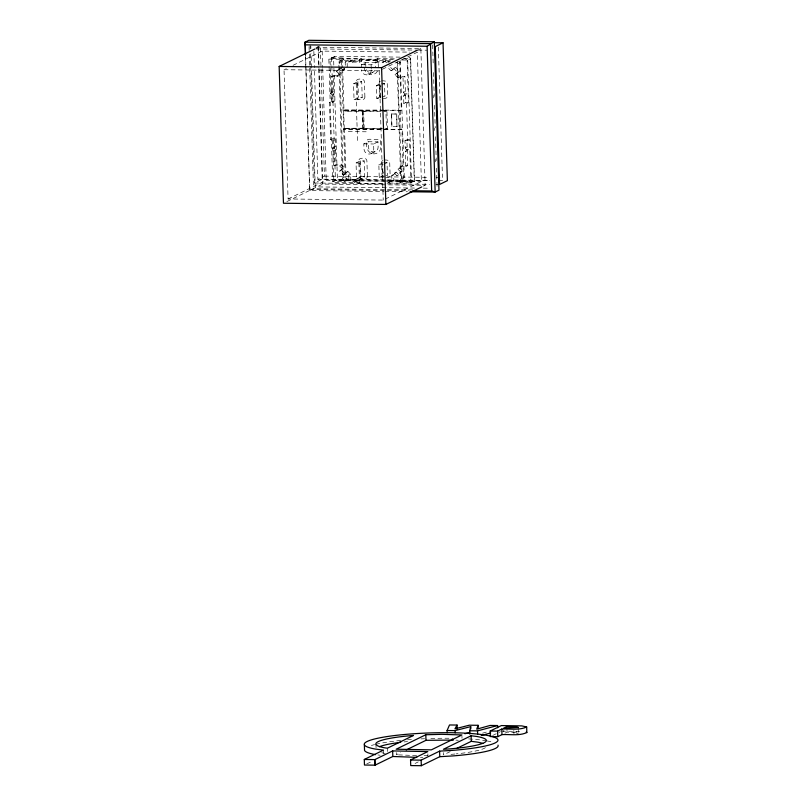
<?xml version="1.0" encoding="UTF-8"?>
<svg xmlns="http://www.w3.org/2000/svg" width="806" height="806" viewBox="0 0 806 806"><rect width="100%" height="100%" fill="white"/><g stroke="black" fill="none" stroke-linecap="round" stroke-linejoin="round"><path stroke-width="0.6" stroke-dasharray="4.03 3.02" d="M305.907 66.233L309.695 190.599L383.706 191.455M329.09 66.636L332.697 181.592L344.343 181.723L342.439 177.995L338.822 62.959L339.245 61.115L343.235 57.941L331.578 57.8L328.848 59.13L329.05 65.387M341.673 65.377L341.553 61.629L343.245 58.435M397.429 61.79L401.579 178.68L399.907 182.368L411.554 182.509L414.284 181.179L410.435 58.717L403.453 58.637M400.159 60.46L404.31 177.35L402.627 180.544L399.897 181.874M343.638 175.073L346.086 172.474L348.746 175.174L348.927 180.746L350.832 179.809L350.66 174.247L348.001 171.547L343.638 175.073L339.709 171.094L344.071 167.567L341.412 164.867L339.497 165.794L334.117 165.734L333.654 150.893L332.344 149.019L334.248 148.082L335.447 146.249L335.215 138.823L333.301 139.76L330.611 139.73L329.453 102.614L332.132 102.654L331.901 95.229L330.591 93.355L331.79 91.521L333.694 90.584L333.231 75.744L338.611 75.804L341.109 73.165L338.49 70.515L336.576 71.442L339.195 74.102L341.109 73.165M330.591 93.355L332.505 92.428L333.694 90.584M332.344 149.019L333.533 147.176L335.447 146.249M405.267 58.959A1.874 1.773 64 0 1 407.111 60.833L408.43 102.584L406.516 103.521L403.826 103.48L403.594 96.065L404.793 94.221L406.698 93.284L405.388 91.421L404.924 76.58L399.544 76.51L397.63 77.447L394.97 74.746L399.333 71.22L395.414 67.241L391.041 70.767L388.381 68.067L390.295 67.13L392.955 69.83L395.414 67.241M403.594 96.065L405.509 95.128L406.698 93.284M397.932 169.149L399.847 168.212L402.466 170.862L400.552 171.799L397.932 169.149L400.431 166.51L405.811 166.57L405.347 151.719L406.536 149.886L408.451 148.949L407.141 147.085L406.909 139.66L409.589 139.69L410.697 182.358L409.176 183.274L386.769 183.012M405.347 151.719L407.252 150.793L408.451 148.949M334.44 56.611L330.893 58.344L330.047 59.936L331.357 101.687L329.453 102.614M336.576 71.442L340.253 67.553L342.872 70.203L344.787 69.276L347.275 66.636L347.104 61.065L350.691 61.105L352.444 59.825L354.277 61.145L361.441 61.236L361.35 58.445L330.893 58.344M338.49 70.515L342.167 66.616L344.787 69.276M331.79 91.521L331.316 76.671L336.696 76.741L339.195 74.102M342.872 70.203L344.535 68.45M394.97 74.746L399.333 71.22M339.709 171.094L344.071 167.567M396.169 172.101L393.671 174.741L393.852 180.312L391.938 181.239L391.766 175.678L394.255 173.038L396.169 172.101L398.789 174.761L402.466 170.862M399.847 168.212L402.345 165.573L407.725 165.633L407.252 150.793M394.255 173.038L396.874 175.688L400.552 171.799M358.005 179.889L356.252 181.259L354.418 179.849L352.504 180.786L354.348 182.196L358.005 179.889L359.798 179.919L359.889 182.7L357.975 183.627L357.884 180.846L359.798 179.919M392.059 180.292L390.305 181.662L388.472 180.252L386.558 181.179L388.401 182.589L392.059 180.292L393.852 180.312M345.3 65.336L345.19 62.002L348.776 62.042L352.444 59.825M394.396 58.838L377.48 58.637L375.576 59.573L375.656 62.354L382.83 62.435L386.497 60.228L388.321 61.548L390.114 61.568L388.21 62.495M382.83 62.435L386.497 60.228M315.962 47.826L320.335 45.69L324.425 176.121L317.876 179.325L314.411 68.953M316.174 48.39L318.42 47.292L420.843 48.481L425.145 185.279L422.898 186.367M284.024 69.719L379.173 70.827L417.327 52.209L421.387 181.461L383.233 200.079L288.085 198.971L284.024 69.719L286.271 68.621M293.001 65.336L322.178 51.1L409.811 52.128M328.848 59.13L340.505 59.271L343.235 57.941M340.988 60.581L343.719 59.241M338.822 62.959L341.553 61.629M345.19 62.002L347.104 61.065M348.776 62.042L350.691 61.105M350.529 60.762L352.363 62.082L354.277 61.145M352.363 62.082L359.526 62.163L359.446 59.382L361.35 58.445M359.526 62.163L361.441 61.236M331.316 76.671L333.231 75.744M336.696 76.741L338.611 75.804M361.42 67.724L361.33 64.681L365.692 62.556L375.485 62.667L375.646 67.734M375.656 62.354L377.571 61.417L384.744 61.508M361.33 64.681L371.123 64.802L375.485 62.667M388.321 61.548L386.417 62.475L384.583 61.155M418.606 49.579L420.843 48.481M368.967 74.233L373.339 72.097M353.552 83.774L357.914 81.648L361.713 81.688L362.216 97.607L357.844 99.732L354.046 99.692L353.552 83.774L357.34 83.824L361.713 81.688M331.901 95.229L333.815 94.292L332.505 92.428M397.973 63.654L400.703 62.314M401.882 59.987L407.705 60.057L410.435 58.717M391.041 70.767L392.955 69.83M332.132 102.654L334.047 101.717L333.815 94.292M382.084 96.317L384.925 96.347L384.522 83.471L380.15 85.607L380.553 98.483L376.765 98.433L376.362 85.567L380.724 83.431L380.835 86.937M354.046 99.692L358.418 97.556L362.216 97.607M397.63 77.447L403.01 77.507L404.924 76.58M383.858 110.069L343.054 110.039L381.701 110.493M362.861 110.805L343.074 110.875L362.861 110.805L363.405 128.245L343.628 128.315L363.405 128.245M376.765 98.433L381.127 96.307M383.999 128.789L363.153 128.547L362.609 111.107L386.93 110.875L387.485 128.315L386.457 128.819L385.903 111.379L386.93 110.875M404.793 94.221L403.474 92.347L405.388 91.421M401.912 129.373L343.648 129.151L401.912 129.373L403.423 177.34A2.811 2.66 64 0 1 400.814 180.091M403.826 103.48L405.74 102.553L408.43 102.584M330.611 139.73L332.525 138.793L335.215 138.823M397.146 126.482L391.877 126.512L391.484 113.989L396.754 113.958L396.955 126.572L396.754 113.958M363.153 128.547L383.807 128.275M382.951 110.513L401.307 110.271L399.806 62.304A2.811 2.66 64 0 0 399.403 60.913M333.654 150.893L335.568 149.956L334.248 148.082M391.877 126.512L391.666 113.898M377.974 141.856L373.611 143.982L373.762 149.05A5.118 4.846 64 0 1 369.027 154.067A5.118 4.846 64 0 1 363.98 148.939L363.818 143.871L368.181 141.735L377.974 141.856L378.135 146.924A5.118 4.846 64 0 1 373.4 151.931A5.118 4.846 64 0 1 368.342 146.803L368.181 141.735M334.117 165.734L336.031 164.797L341.412 164.867M371.455 153.412L375.828 151.286M310.743 66.445L314.411 182.992L322.199 179.194L429.86 180.443M356.04 162.963L360.403 160.827L364.201 160.878L364.705 176.786L360.332 178.922L356.534 178.882L356.04 162.963L359.829 163.003L364.201 160.878M406.536 149.886L405.227 148.012L404.995 140.597L406.909 139.66M288.085 198.971L326.239 180.353L421.387 181.461M404.995 140.597L407.685 140.627L409.589 139.69M346.086 172.474L348.001 171.547M286.825 201.601L322.722 184.08L425.145 185.279M412.622 189.884L313.514 188.735L309.695 190.599L305.464 56.007M332.697 181.592L335.427 180.262L347.084 180.393L345.17 176.665L341.714 66.626M342.439 177.995L345.17 176.665M348.746 175.174L350.66 174.247M405.227 148.012L407.141 147.085M378.85 164.746L382.638 164.797L383.041 177.663L379.253 177.622L378.85 164.746L383.213 162.621M344.343 181.723L347.084 180.393M383.737 164.263L387.011 162.661L387.414 175.537L384.573 175.496M356.534 178.882L360.907 176.746L364.705 176.786M354.348 182.196L356.252 181.259M400.431 166.51L402.345 165.573M379.253 177.622L383.616 175.486L383.505 171.98M405.811 166.57L407.725 165.633M391.766 175.678L393.671 174.741M396.874 175.688L398.789 174.761M388.401 182.589L390.305 181.662M401.579 178.68L404.31 177.35M399.423 181.068L402.154 179.738M399.907 182.368L402.637 181.038L414.284 181.179M410.063 183.033L413.609 181.3M366.71 763.937L372.352 761.186M396.26 752.552L396.33 754.779L400.723 752.633M415.04 763.473L418.274 761.892M450.222 751.595L443.572 754.839L443.502 752.613M492.607 735.495L500.415 731.687M518.198 728.11L518.339 732.563L507.045 732.15L503.871 733.692L503.77 730.347M482.482 733.188L488.073 731.626M518.51 733.067L516.807 733.48L516.696 730.145M424.067 755.585L427.805 755.504M420.43 757.308L422.949 757.257M316.284 48.924L416.732 50.093M417.982 50.103L426.777 50.204M400.098 57.125L335.336 56.37A1.874 1.773 64 0 0 333.603 58.203L337.392 178.811A1.874 1.773 64 0 0 339.235 180.685L412.722 181.541A1.874 1.773 64 0 0 414.455 179.708L410.667 59.1A1.874 1.773 64 0 0 408.813 57.226M393.318 59.453L345.049 58.888A2.811 2.66 64 0 0 342.449 61.639L342.641 67.785M359.446 59.382L375.576 59.573M390.588 60.782L342.318 60.218A2.811 2.66 64 0 0 339.719 62.969L343.336 178.005A2.811 2.66 64 0 0 346.106 180.816M381.671 83.441L384.522 83.471M376.362 85.567L380.15 85.607M331.357 101.687L334.047 101.717M385.107 110.079L401.307 110.271M362.609 111.107L385.903 111.379M347.638 111.178L365.551 111.389M391.484 113.989L396.562 114.049M385.026 128.285L387.485 128.315M348.273 131.59L366.196 131.791M363.818 143.871L373.611 143.982M384.16 162.631L387.011 162.661M324.425 176.121L385.953 176.846M387.202 176.857L428.641 177.34M436.167 177.431L439.935 177.471M438.625 180.544L443.632 180.604M317.876 179.325L429.618 180.625M350.832 179.809L354.418 179.849M386.679 180.232L388.472 180.252M359.889 182.7L335.689 182.418A1.874 1.773 64 0 1 333.835 180.544L332.525 138.793M314.411 182.992L385.762 183.828M387.021 183.839L429.578 184.332M435.845 184.403L439.592 184.453M357.975 183.627L383.636 183.929M414.506 188.05L315.247 186.891L311.056 53.498M423.301 188.151L429.578 188.231M309.786 189.561L409.045 190.72M384.966 191.475L407.544 191.737M501.534 731.143L522.036 731.465M416.611 755.595L396.33 754.779M455.864 740.13L458.352 740.281M377.873 754.94L380.17 755.242M393.499 68.167L397.418 72.147M396.884 73.809L399.544 76.51M339.497 165.794L342.157 168.494M341.623 170.157L345.542 174.136M513.845 730.377L513.946 733.722M506.903 727.697L507.045 732.15M461.939 736.069L462.009 738.296M438.353 47.07L442.454 177.501M432.61 44.854L433.205 63.734M433.487 72.54L434.233 96.448M434.515 105.254L435.22 127.912M435.502 136.718L436.248 160.626M436.489 168.182L437.124 188.312M433.215 95.41L433.296 97.919M434.243 128.023L434.313 130.532M435.22 159.376L435.3 161.885M407.705 60.057L411.554 182.509M427.865 753.822L427.936 756.048M406.516 103.521L407.685 140.627M405.509 95.128L405.74 102.553M403.01 77.507L403.474 92.347M400.401 110.714L401.005 129.816M379.173 70.827L383.233 200.079M378.346 67.492L378.195 62.797A2.62 2.478 64 0 0 375.606 60.168L366.529 60.067A2.62 2.478 64 0 0 364.1 62.636L364.181 64.984M377.48 58.637L377.571 61.417M371.123 64.802L371.244 68.853M365.692 62.556L365.853 67.623A5.118 4.846 64 0 0 375.072 70.263M387.404 748.19L387.515 751.535M363.637 110.603L364.181 128.043M383.455 750.124L383.555 753.459M362.247 111.097L362.801 128.547M357.914 81.648L358.418 97.556M360.403 160.827L360.907 176.746M357.34 83.824L357.844 99.732M359.829 163.003L360.332 178.922M356.302 101.999L356.887 120.557M356.947 122.411L357.532 140.969M375.959 744.391L376.059 747.736M342.681 69.014L343.961 109.596M344.555 128.708L346.066 176.675A2.811 2.66 64 0 0 348.847 179.486M343.688 110.583L344.233 128.023M335.568 149.956L336.031 164.797M331.578 57.8L331.82 65.296M331.86 66.545L335.427 180.262M333.301 139.76L333.533 147.176M322.178 51.1L322.692 67.422M322.732 68.671L326.239 180.353M318.42 47.292L319.055 67.372M319.095 68.631L322.722 184.08M318.017 46.355L318.692 67.654M318.733 68.913L322.199 179.194M313.856 51.403L314.37 67.704M310.824 45.952L310.894 48.471M310.078 45.136L310.189 48.894M310.35 53.911L310.703 65.185M309.051 46.587L309.242 52.884M309.282 54.133L313.514 188.735M305.555 54.909L305.867 64.974M371.395 745.479A66.898 9.309 -1.8 0 1 374.599 744.583M375.798 744.291A66.898 9.309 -1.8 0 1 401.277 740.382M407.453 739.807A66.898 9.309 -1.8 0 1 413.538 739.344M420.903 738.901A66.898 9.309 -1.8 0 1 424.631 738.719M430.837 738.477A66.898 9.309 -1.8 0 1 452.962 738.296M468.588 738.901A66.898 9.309 -1.8 0 1 486.008 740.744M486.985 740.916A66.898 9.309 -1.8 0 1 492.889 742.266M485.434 747.636A55.282 7.697 -1.8 0 1 456.156 753.882M454.967 754.003A55.282 7.697 -1.8 0 1 448.882 754.537M385.248 753.459A55.282 7.697 -1.8 0 1 381.651 752.693M404.068 741.923A55.282 7.697 -1.8 0 1 407.584 741.56M398.083 181.421A2.811 2.66 64 0 0 400.683 178.67L397.076 63.634A2.811 2.66 64 0 0 396.673 62.243M377.51 71.129A7.375 6.972 64 0 1 364.252 67.331M371.274 69.87A5.118 4.846 64 0 1 366.539 74.877A5.118 4.846 64 0 1 361.491 69.749M381.56 80.943A8.785 8.312 64 0 1 384.643 80.983A2.62 2.478 64 0 1 387.233 83.602L387.615 95.733A2.62 2.478 64 0 1 385.187 98.302A8.785 8.312 64 0 1 382.104 98.272M380.321 81.275A2.62 2.478 64 0 0 379.132 83.512L379.515 95.642A2.62 2.478 64 0 0 380.845 97.909M384.049 160.132A8.785 8.312 64 0 1 387.132 160.162A2.62 2.478 64 0 1 389.721 162.792L390.104 174.922A2.62 2.478 64 0 1 387.676 177.491A8.785 8.312 64 0 1 383.334 177.088A2.62 2.478 64 0 1 382.004 174.831L381.621 162.701A2.62 2.478 64 0 1 382.81 160.465M378.095 139.357L369.017 139.247A2.62 2.478 64 0 0 366.589 141.816L366.74 146.521A7.375 6.972 64 0 0 374.014 153.896A7.375 6.972 64 0 0 380.835 146.682L380.684 141.987A2.62 2.478 64 0 0 378.095 139.357M364.896 96.992L364.423 81.819A2.62 2.478 64 0 0 361.834 79.189A8.785 8.312 64 0 0 357.511 79.492A2.62 2.478 64 0 0 356.323 81.728L356.806 96.901A2.62 2.478 64 0 0 359.395 99.521A8.785 8.312 64 0 0 363.718 99.229A2.62 2.478 64 0 0 364.896 96.992M367.385 176.182L366.911 161.009A2.62 2.478 64 0 0 364.322 158.379A8.785 8.312 64 0 0 360 158.681A2.62 2.478 64 0 0 358.811 160.908L359.295 176.081A2.62 2.478 64 0 0 361.884 178.71A8.785 8.312 64 0 0 366.206 178.418A2.62 2.478 64 0 0 367.385 176.182"/><path stroke-width="1.21" d="M469.777 734.125L469.676 730.78L470.724 726.619L455.108 730.609L447.088 730.518L447.159 732.745M447.088 730.518L449.506 724.967L457.073 725.057L454.927 728.866L469.294 725.198L478.089 725.299L476.719 729.178L490.139 725.44L497.584 725.531L497.655 727.758M526.671 726.982C519.084 730.518 509.976 728.614 501.806 729.047L497.594 731.102L490.199 731.022L490.37 736.583L497.765 736.674L501.977 734.619C510.158 734.175 519.265 736.08 526.842 732.543L526.671 726.982L521.855 725.894L501.362 725.571L490.199 731.022M434.303 41.761L308.849 40.3L305.031 42.164L305.242 44.844L427.109 46.264L434.303 41.761L438.968 190.186L435.149 192.06L410.053 191.768M421.78 186.911L385.883 204.432L283.46 203.243L279.158 66.445L315.055 48.934M279.158 66.445L381.581 67.644L417.478 50.123M443.048 42.799L435.26 46.597L439.592 184.453L447.38 180.645L443.048 42.799L434.293 42.688M416.742 757.338L392.824 756.491L375.052 765.166L364.463 765.035L364.282 759.474L383.455 750.124L375.395 749.076A66.898 9.309 -1.8 0 1 399.121 735.022A66.898 9.309 -1.8 0 1 492.385 736.603A66.898 9.309 -1.8 0 1 452.408 750.386L439.592 751.132L421.145 760.139L410.546 760.008L410.728 765.579L421.316 765.7L439.774 756.693L452.579 755.947A66.898 9.309 -1.8 0 0 498.007 745.137M364.282 759.474L374.871 759.595L392.643 750.92L427.795 751.595L410.546 760.008M425.81 734.74L396.159 749.217L431.361 749.852L461.909 734.951L442.041 734.326L425.81 734.74L425.981 740.311L406.214 749.953M471.097 735.757L443.401 749.278L448.7 748.965A55.282 7.697 -1.8 0 0 477.132 736.533L471.097 735.757L471.278 741.329L456.871 748.351M469.676 730.78L477.525 730.871L497.584 725.531M481.242 735.495L490.683 732.976M464.891 733.722L469.697 732.493M425.981 740.311L453.385 740.089M412.813 190.76L431.663 190.982L435.149 192.06L430.485 43.625L305.031 42.164L305.424 54.748M471.278 741.329L477.313 742.104A55.282 7.697 -1.8 0 1 482.834 743.424M526.217 732.06L526.842 732.543M501.806 729.047L501.977 734.619M497.594 731.102L497.765 736.674M478.089 725.299L478.2 728.644M477.525 730.871L477.626 734.216M470.724 726.619L470.795 728.846M457.073 725.057L457.214 729.511M455.108 730.609L455.178 732.835M427.109 46.264L431.663 190.982M439.592 751.132L439.774 756.693M421.145 760.139L421.316 765.7M381.581 67.644L385.883 204.432M392.643 750.92L392.824 756.491M374.871 759.595L375.052 765.166M374.699 759.595L374.881 765.156M364.372 744.855L364.544 750.416A66.898 9.309 -1.8 0 0 375.576 754.648M305.242 44.844L305.555 54.909M379.495 746.688A55.282 7.697 -1.8 0 1 400.723 742.306M413.498 735.455L387.404 748.19L385.067 747.887A55.282 7.697 -1.8 0 1 413.498 735.455M506.863 726.579L503.7 728.13L518.339 727.496L515.689 726.72L506.863 726.579"/></g></svg>
